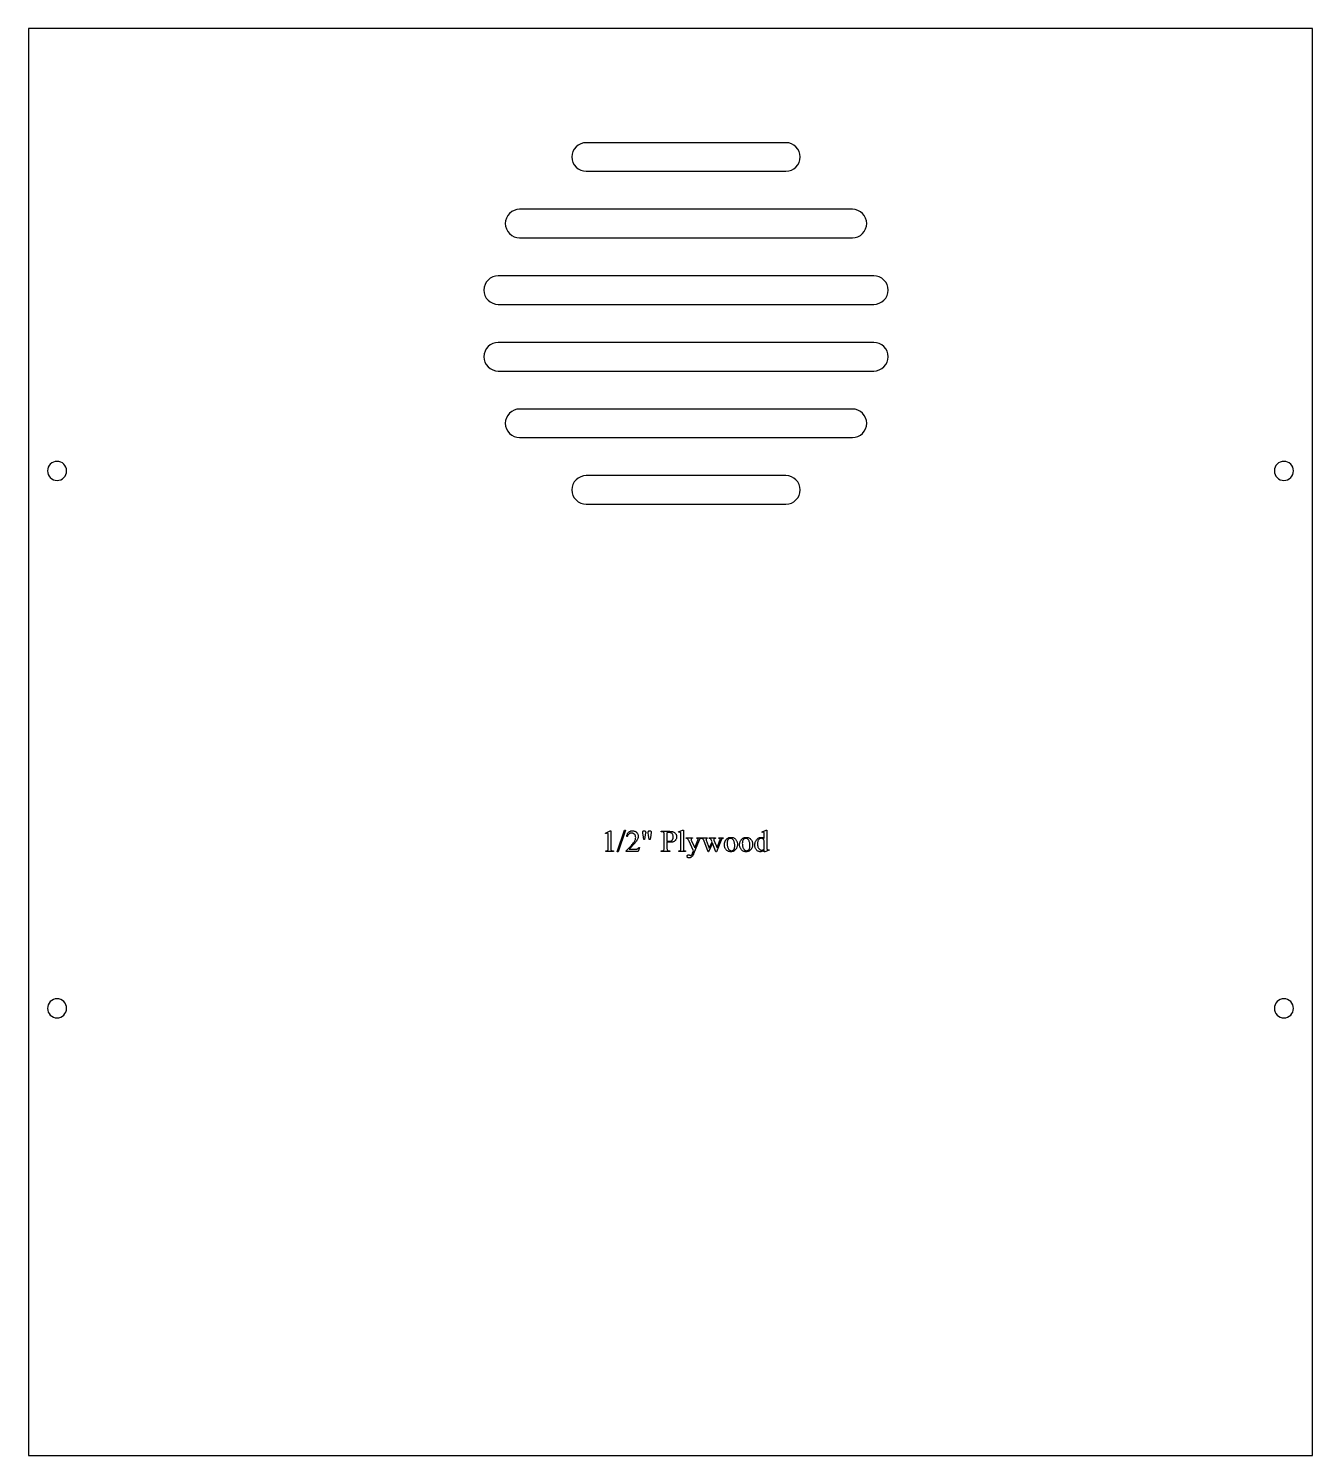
# Model space of a CAD drawing. Extents: x 3 to 160, y -23 to 46.
# Drawn here: x 29.17 to 46.04, y -22.67 to -3.92 of the extents above; entities that cross this region are included whole.
import ezdxf

# ---------------------------------------------------------------- set-up
doc = ezdxf.new("R2010")
doc.units = 0
doc.layers.add('LAYER_1', color=18, linetype='CONTINUOUS')

msp = doc.modelspace()

# ---------------------------------------------------------------- linework, layer by layer
at = {"layer": 'LAYER_1'}
for points in [[(46.041, -3.921), (29.166, -3.921), (29.166, -22.671), (46.041, -22.671)], [(36.748, -14.494), (36.812, -14.463), (36.819, -14.463), (36.819, -14.686), (36.819, -14.704), (36.82, -14.71), (36.82, -14.714), (36.822, -14.717), (36.823, -14.719), (36.825, -14.721), (36.828, -14.722), (36.832, -14.724), (36.837, -14.725), (36.844, -14.725), (36.852, -14.726), (36.852, -14.733), (36.752, -14.733), (36.752, -14.726), (36.761, -14.725), (36.768, -14.725), (36.773, -14.724), (36.777, -14.722), (36.779, -14.721), (36.781, -14.719), (36.783, -14.717), (36.784, -14.715), (36.785, -14.711), (36.786, -14.705), (36.786, -14.697), (36.786, -14.686), (36.786, -14.543), (36.786, -14.52), (36.785, -14.512), (36.784, -14.506), (36.784, -14.503), (36.782, -14.501), (36.781, -14.499), (36.779, -14.497), (36.777, -14.496), (36.775, -14.495), (36.773, -14.494), (36.771, -14.494), (36.767, -14.494), (36.762, -14.496), (36.757, -14.497), (36.751, -14.5)], [(37.013, -14.455), (36.917, -14.738), (36.901, -14.738), (36.997, -14.455)], [(37.195, -14.682), (37.177, -14.733), (37.02, -14.733), (37.02, -14.726), (37.037, -14.71), (37.052, -14.696), (37.066, -14.682), (37.079, -14.669), (37.091, -14.656), (37.101, -14.644), (37.11, -14.633), (37.118, -14.623), (37.124, -14.613), (37.13, -14.603), (37.135, -14.594), (37.139, -14.585), (37.142, -14.576), (37.144, -14.567), (37.145, -14.558), (37.146, -14.55), (37.145, -14.544), (37.145, -14.538), (37.143, -14.532), (37.142, -14.527), (37.14, -14.522), (37.137, -14.517), (37.134, -14.513), (37.13, -14.509), (37.126, -14.505), (37.122, -14.502), (37.118, -14.499), (37.113, -14.497), (37.109, -14.495), (37.104, -14.494), (37.099, -14.493), (37.093, -14.492), (37.089, -14.493), (37.084, -14.493), (37.079, -14.494), (37.075, -14.495), (37.07, -14.497), (37.066, -14.499), (37.062, -14.501), (37.058, -14.504), (37.055, -14.507), (37.051, -14.51), (37.048, -14.514), (37.045, -14.518), (37.042, -14.522), (37.04, -14.527), (37.037, -14.532), (37.035, -14.537), (37.028, -14.537), (37.03, -14.529), (37.031, -14.52), (37.034, -14.513), (37.037, -14.505), (37.04, -14.499), (37.044, -14.493), (37.048, -14.487), (37.053, -14.482), (37.058, -14.477), (37.064, -14.473), (37.07, -14.47), (37.076, -14.467), (37.082, -14.465), (37.089, -14.464), (37.096, -14.463), (37.104, -14.463), (37.112, -14.463), (37.119, -14.464), (37.126, -14.466), (37.133, -14.468), (37.14, -14.471), (37.146, -14.474), (37.152, -14.478), (37.157, -14.483), (37.163, -14.489), (37.167, -14.494), (37.171, -14.5), (37.174, -14.506), (37.176, -14.512), (37.178, -14.519), (37.179, -14.525), (37.179, -14.532), (37.178, -14.542), (37.177, -14.552), (37.174, -14.562), (37.17, -14.572), (37.166, -14.58), (37.161, -14.588), (37.156, -14.597), (37.151, -14.605), (37.145, -14.613), (37.138, -14.622), (37.131, -14.631), (37.123, -14.639), (37.083, -14.682), (37.07, -14.695), (37.062, -14.703), (37.131, -14.703), (37.149, -14.703), (37.156, -14.703), (37.161, -14.702), (37.165, -14.701), (37.169, -14.699), (37.173, -14.698), (37.176, -14.696), (37.179, -14.693), (37.183, -14.69), (37.185, -14.686), (37.188, -14.682)], [(37.253, -14.576), (37.242, -14.518), (37.239, -14.498), (37.238, -14.491), (37.238, -14.486), (37.238, -14.48), (37.239, -14.475), (37.241, -14.471), (37.243, -14.468), (37.246, -14.465), (37.249, -14.463), (37.253, -14.462), (37.257, -14.462), (37.261, -14.462), (37.265, -14.463), (37.268, -14.465), (37.271, -14.468), (37.274, -14.471), (37.275, -14.475), (37.277, -14.479), (37.277, -14.483), (37.277, -14.488), (37.276, -14.496), (37.272, -14.518), (37.261, -14.576)], [(37.324, -14.576), (37.314, -14.519), (37.31, -14.495), (37.309, -14.486), (37.309, -14.48), (37.31, -14.475), (37.312, -14.471), (37.315, -14.468), (37.318, -14.465), (37.321, -14.463), (37.325, -14.462), (37.329, -14.462), (37.333, -14.462), (37.337, -14.463), (37.34, -14.465), (37.343, -14.468), (37.345, -14.471), (37.347, -14.474), (37.348, -14.478), (37.349, -14.483), (37.348, -14.491), (37.348, -14.5), (37.346, -14.509), (37.345, -14.519), (37.334, -14.576)], [(37.557, -14.609), (37.557, -14.686), (37.557, -14.697), (37.559, -14.706), (37.559, -14.71), (37.56, -14.713), (37.561, -14.715), (37.563, -14.717), (37.565, -14.719), (37.567, -14.721), (37.569, -14.722), (37.572, -14.724), (37.575, -14.724), (37.578, -14.725), (37.585, -14.726), (37.595, -14.726), (37.595, -14.733), (37.482, -14.733), (37.482, -14.726), (37.492, -14.726), (37.496, -14.726), (37.5, -14.725), (37.503, -14.724), (37.506, -14.723), (37.509, -14.721), (37.512, -14.72), (37.514, -14.717), (37.516, -14.715), (37.517, -14.713), (37.517, -14.711), (37.519, -14.705), (37.519, -14.696), (37.52, -14.686), (37.52, -14.515), (37.519, -14.504), (37.518, -14.495), (37.518, -14.491), (37.517, -14.488), (37.516, -14.486), (37.514, -14.484), (37.512, -14.482), (37.51, -14.48), (37.508, -14.479), (37.505, -14.477), (37.502, -14.477), (37.499, -14.476), (37.492, -14.475), (37.482, -14.475), (37.482, -14.468), (37.579, -14.468), (37.596, -14.469), (37.611, -14.47), (37.617, -14.471), (37.624, -14.472), (37.63, -14.474), (37.635, -14.475), (37.64, -14.477), (37.645, -14.48), (37.649, -14.482), (37.654, -14.485), (37.658, -14.488), (37.662, -14.492), (37.666, -14.496), (37.669, -14.5), (37.673, -14.505), (37.676, -14.509), (37.678, -14.514), (37.68, -14.519), (37.682, -14.524), (37.683, -14.53), (37.683, -14.535), (37.684, -14.541), (37.683, -14.549), (37.682, -14.557), (37.681, -14.564), (37.678, -14.571), (37.675, -14.577), (37.671, -14.583), (37.667, -14.589), (37.662, -14.594), (37.657, -14.599), (37.65, -14.603), (37.644, -14.606), (37.636, -14.609), (37.628, -14.612), (37.62, -14.613), (37.611, -14.614), (37.602, -14.614), (37.592, -14.614), (37.581, -14.613), (37.569, -14.611)], [(37.557, -14.598), (37.576, -14.601), (37.583, -14.601), (37.589, -14.602), (37.594, -14.601), (37.599, -14.601), (37.604, -14.599), (37.608, -14.598), (37.612, -14.596), (37.617, -14.593), (37.62, -14.59), (37.624, -14.586), (37.628, -14.582), (37.631, -14.578), (37.633, -14.573), (37.635, -14.568), (37.637, -14.563), (37.638, -14.557), (37.639, -14.551), (37.639, -14.545), (37.639, -14.537), (37.637, -14.529), (37.635, -14.521), (37.632, -14.513), (37.628, -14.506), (37.623, -14.5), (37.618, -14.495), (37.612, -14.491), (37.605, -14.488), (37.598, -14.486), (37.591, -14.484), (37.583, -14.484), (37.577, -14.484), (37.571, -14.485), (37.565, -14.486), (37.557, -14.488)], [(37.772, -14.455), (37.772, -14.692), (37.772, -14.7), (37.772, -14.706), (37.773, -14.711), (37.774, -14.715), (37.775, -14.717), (37.777, -14.72), (37.779, -14.721), (37.782, -14.723), (37.785, -14.724), (37.789, -14.725), (37.794, -14.726), (37.8, -14.726), (37.8, -14.733), (37.713, -14.733), (37.713, -14.726), (37.718, -14.726), (37.723, -14.725), (37.727, -14.724), (37.73, -14.723), (37.732, -14.722), (37.734, -14.72), (37.735, -14.718), (37.737, -14.715), (37.738, -14.711), (37.739, -14.706), (37.739, -14.7), (37.739, -14.692), (37.739, -14.53), (37.739, -14.506), (37.738, -14.498), (37.738, -14.493), (37.737, -14.49), (37.736, -14.487), (37.735, -14.485), (37.733, -14.483), (37.732, -14.482), (37.73, -14.481), (37.728, -14.481), (37.726, -14.481), (37.723, -14.481), (37.72, -14.482), (37.713, -14.484), (37.709, -14.477), (37.763, -14.455)], [(37.811, -14.554), (37.894, -14.554), (37.894, -14.561), (37.89, -14.561), (37.886, -14.561), (37.883, -14.562), (37.88, -14.563), (37.877, -14.565), (37.875, -14.567), (37.874, -14.569), (37.873, -14.572), (37.873, -14.575), (37.873, -14.579), (37.874, -14.584), (37.876, -14.589), (37.879, -14.596), (37.923, -14.686), (37.963, -14.587), (37.964, -14.583), (37.965, -14.579), (37.966, -14.575), (37.966, -14.571), (37.966, -14.568), (37.965, -14.566), (37.963, -14.564), (37.96, -14.563), (37.955, -14.562), (37.948, -14.561), (37.948, -14.554), (38.006, -14.554), (38.006, -14.561), (38, -14.562), (37.997, -14.563), (37.995, -14.564), (37.993, -14.566), (37.991, -14.568), (37.987, -14.573), (37.984, -14.578), (37.98, -14.588), (37.907, -14.767), (37.904, -14.773), (37.901, -14.779), (37.898, -14.784), (37.895, -14.789), (37.891, -14.794), (37.888, -14.799), (37.884, -14.802), (37.879, -14.806), (37.875, -14.809), (37.871, -14.812), (37.867, -14.814), (37.863, -14.816), (37.859, -14.817), (37.855, -14.818), (37.851, -14.819), (37.847, -14.819), (37.841, -14.819), (37.836, -14.818), (37.832, -14.815), (37.828, -14.813), (37.824, -14.809), (37.822, -14.805), (37.821, -14.802), (37.82, -14.797), (37.821, -14.793), (37.822, -14.79), (37.823, -14.787), (37.826, -14.784), (37.829, -14.782), (37.832, -14.78), (37.836, -14.78), (37.84, -14.779), (37.844, -14.779), (37.848, -14.78), (37.853, -14.782), (37.858, -14.783), (37.864, -14.786), (37.868, -14.786), (37.871, -14.786), (37.874, -14.785), (37.877, -14.783), (37.88, -14.78), (37.884, -14.777), (37.887, -14.771), (37.891, -14.765), (37.894, -14.757), (37.907, -14.726), (37.843, -14.591), (37.839, -14.584), (37.834, -14.576), (37.829, -14.57), (37.825, -14.567), (37.823, -14.565), (37.82, -14.564), (37.811, -14.561)], [(38.011, -14.554), (38.086, -14.554), (38.086, -14.561), (38.081, -14.562), (38.078, -14.563), (38.075, -14.564), (38.073, -14.565), (38.071, -14.567), (38.07, -14.569), (38.07, -14.571), (38.069, -14.573), (38.07, -14.577), (38.07, -14.58), (38.071, -14.584), (38.073, -14.588), (38.111, -14.691), (38.149, -14.607), (38.139, -14.581), (38.137, -14.575), (38.134, -14.571), (38.131, -14.567), (38.127, -14.565), (38.124, -14.563), (38.121, -14.562), (38.116, -14.562), (38.111, -14.561), (38.111, -14.554), (38.196, -14.554), (38.196, -14.561), (38.19, -14.562), (38.184, -14.563), (38.18, -14.564), (38.176, -14.566), (38.175, -14.568), (38.173, -14.57), (38.173, -14.573), (38.172, -14.576), (38.173, -14.58), (38.174, -14.584), (38.215, -14.687), (38.252, -14.588), (38.254, -14.583), (38.255, -14.579), (38.256, -14.575), (38.256, -14.571), (38.256, -14.569), (38.255, -14.568), (38.254, -14.566), (38.252, -14.565), (38.25, -14.563), (38.247, -14.562), (38.242, -14.562), (38.237, -14.561), (38.237, -14.554), (38.294, -14.554), (38.294, -14.561), (38.29, -14.562), (38.286, -14.564), (38.282, -14.566), (38.279, -14.568), (38.276, -14.571), (38.273, -14.575), (38.271, -14.579), (38.269, -14.584), (38.209, -14.738), (38.201, -14.738), (38.156, -14.624), (38.104, -14.738), (38.097, -14.738), (38.04, -14.588), (38.037, -14.581), (38.034, -14.576), (38.031, -14.572), (38.028, -14.569), (38.025, -14.566), (38.021, -14.564), (38.017, -14.563), (38.011, -14.561)], [(38.398, -14.549), (38.407, -14.549), (38.417, -14.551), (38.426, -14.553), (38.434, -14.556), (38.442, -14.561), (38.449, -14.566), (38.456, -14.572), (38.463, -14.58), (38.468, -14.586), (38.472, -14.593), (38.475, -14.6), (38.478, -14.608), (38.481, -14.616), (38.482, -14.624), (38.483, -14.632), (38.484, -14.64), (38.483, -14.646), (38.483, -14.652), (38.482, -14.658), (38.481, -14.664), (38.479, -14.67), (38.477, -14.677), (38.475, -14.683), (38.472, -14.689), (38.469, -14.695), (38.466, -14.7), (38.462, -14.706), (38.458, -14.71), (38.454, -14.715), (38.45, -14.719), (38.445, -14.723), (38.44, -14.726), (38.435, -14.729), (38.43, -14.731), (38.425, -14.733), (38.419, -14.735), (38.413, -14.737), (38.407, -14.738), (38.401, -14.738), (38.395, -14.738), (38.386, -14.738), (38.376, -14.736), (38.367, -14.734), (38.359, -14.73), (38.351, -14.726), (38.344, -14.72), (38.337, -14.714), (38.331, -14.706), (38.326, -14.699), (38.322, -14.692), (38.319, -14.685), (38.316, -14.677), (38.314, -14.67), (38.312, -14.662), (38.311, -14.654), (38.311, -14.645), (38.311, -14.639), (38.312, -14.633), (38.313, -14.627), (38.314, -14.621), (38.316, -14.615), (38.318, -14.608), (38.32, -14.602), (38.323, -14.596), (38.326, -14.59), (38.33, -14.585), (38.333, -14.58), (38.337, -14.575), (38.341, -14.571), (38.346, -14.567), (38.35, -14.563), (38.355, -14.56), (38.36, -14.558), (38.365, -14.555), (38.371, -14.553), (38.376, -14.552), (38.381, -14.55), (38.387, -14.549), (38.392, -14.549)], [(38.391, -14.561), (38.386, -14.562), (38.381, -14.563), (38.376, -14.565), (38.371, -14.568), (38.368, -14.569), (38.366, -14.571), (38.361, -14.576), (38.357, -14.582), (38.354, -14.589), (38.351, -14.597), (38.349, -14.607), (38.348, -14.617), (38.347, -14.629), (38.348, -14.638), (38.348, -14.648), (38.35, -14.657), (38.351, -14.665), (38.353, -14.673), (38.356, -14.681), (38.359, -14.689), (38.363, -14.696), (38.367, -14.703), (38.371, -14.709), (38.376, -14.713), (38.381, -14.717), (38.386, -14.721), (38.392, -14.723), (38.398, -14.724), (38.404, -14.725), (38.408, -14.724), (38.413, -14.724), (38.417, -14.722), (38.421, -14.721), (38.425, -14.718), (38.428, -14.716), (38.432, -14.713), (38.435, -14.709), (38.438, -14.705), (38.44, -14.7), (38.443, -14.694), (38.444, -14.688), (38.446, -14.681), (38.447, -14.673), (38.447, -14.664), (38.447, -14.655), (38.447, -14.644), (38.446, -14.633), (38.444, -14.622), (38.442, -14.613), (38.439, -14.604), (38.436, -14.595), (38.432, -14.587), (38.427, -14.58), (38.423, -14.576), (38.419, -14.572), (38.415, -14.569), (38.411, -14.566), (38.407, -14.564), (38.402, -14.563), (38.397, -14.562)], [(38.598, -14.549), (38.607, -14.549), (38.617, -14.551), (38.626, -14.553), (38.634, -14.556), (38.642, -14.561), (38.649, -14.566), (38.656, -14.572), (38.663, -14.58), (38.668, -14.586), (38.672, -14.593), (38.675, -14.6), (38.678, -14.608), (38.681, -14.616), (38.682, -14.624), (38.683, -14.632), (38.684, -14.64), (38.683, -14.646), (38.683, -14.652), (38.682, -14.658), (38.681, -14.664), (38.679, -14.67), (38.677, -14.677), (38.675, -14.683), (38.672, -14.689), (38.669, -14.695), (38.666, -14.7), (38.662, -14.706), (38.658, -14.71), (38.654, -14.715), (38.65, -14.719), (38.645, -14.723), (38.64, -14.726), (38.635, -14.729), (38.63, -14.731), (38.625, -14.733), (38.619, -14.735), (38.613, -14.737), (38.607, -14.738), (38.601, -14.738), (38.595, -14.738), (38.586, -14.738), (38.576, -14.736), (38.567, -14.734), (38.559, -14.73), (38.551, -14.726), (38.544, -14.72), (38.537, -14.714), (38.531, -14.706), (38.526, -14.699), (38.522, -14.692), (38.519, -14.685), (38.516, -14.677), (38.514, -14.67), (38.512, -14.662), (38.511, -14.654), (38.511, -14.645), (38.511, -14.639), (38.512, -14.633), (38.513, -14.627), (38.514, -14.621), (38.516, -14.615), (38.518, -14.608), (38.52, -14.602), (38.523, -14.596), (38.526, -14.59), (38.53, -14.585), (38.533, -14.58), (38.537, -14.575), (38.541, -14.571), (38.546, -14.567), (38.55, -14.563), (38.555, -14.56), (38.56, -14.558), (38.565, -14.555), (38.571, -14.553), (38.576, -14.552), (38.581, -14.55), (38.587, -14.549), (38.592, -14.549)], [(38.591, -14.561), (38.586, -14.562), (38.581, -14.563), (38.576, -14.565), (38.571, -14.568), (38.568, -14.569), (38.566, -14.571), (38.561, -14.576), (38.557, -14.582), (38.554, -14.589), (38.551, -14.597), (38.549, -14.607), (38.548, -14.617), (38.547, -14.629), (38.548, -14.638), (38.548, -14.648), (38.549, -14.657), (38.551, -14.665), (38.553, -14.673), (38.556, -14.681), (38.559, -14.689), (38.563, -14.696), (38.567, -14.703), (38.571, -14.709), (38.576, -14.713), (38.581, -14.717), (38.586, -14.721), (38.592, -14.723), (38.598, -14.724), (38.604, -14.725), (38.608, -14.724), (38.613, -14.724), (38.617, -14.722), (38.621, -14.721), (38.625, -14.718), (38.628, -14.716), (38.632, -14.713), (38.635, -14.709), (38.638, -14.705), (38.64, -14.7), (38.642, -14.694), (38.644, -14.688), (38.646, -14.681), (38.647, -14.673), (38.647, -14.664), (38.647, -14.655), (38.647, -14.644), (38.646, -14.633), (38.644, -14.622), (38.642, -14.613), (38.639, -14.604), (38.636, -14.595), (38.632, -14.587), (38.627, -14.58), (38.623, -14.576), (38.619, -14.572), (38.615, -14.569), (38.611, -14.566), (38.606, -14.564), (38.602, -14.563), (38.597, -14.562)], [(38.836, -14.713), (38.83, -14.719), (38.823, -14.725), (38.817, -14.729), (38.811, -14.732), (38.804, -14.735), (38.798, -14.737), (38.791, -14.738), (38.784, -14.738), (38.777, -14.738), (38.77, -14.737), (38.763, -14.735), (38.756, -14.732), (38.75, -14.729), (38.744, -14.725), (38.738, -14.72), (38.733, -14.714), (38.728, -14.708), (38.723, -14.701), (38.719, -14.694), (38.716, -14.686), (38.714, -14.678), (38.712, -14.669), (38.711, -14.66), (38.711, -14.651), (38.711, -14.641), (38.712, -14.632), (38.714, -14.623), (38.717, -14.614), (38.72, -14.605), (38.724, -14.597), (38.729, -14.589), (38.735, -14.58), (38.741, -14.573), (38.748, -14.567), (38.755, -14.561), (38.763, -14.557), (38.771, -14.553), (38.779, -14.551), (38.788, -14.549), (38.797, -14.549), (38.803, -14.549), (38.809, -14.549), (38.814, -14.551), (38.819, -14.552), (38.824, -14.554), (38.828, -14.557), (38.832, -14.56), (38.836, -14.564), (38.836, -14.531), (38.836, -14.506), (38.836, -14.498), (38.835, -14.493), (38.834, -14.49), (38.833, -14.487), (38.832, -14.485), (38.83, -14.483), (38.829, -14.482), (38.827, -14.481), (38.825, -14.481), (38.822, -14.481), (38.82, -14.481), (38.817, -14.482), (38.809, -14.484), (38.806, -14.477), (38.86, -14.455), (38.869, -14.455), (38.869, -14.662), (38.869, -14.687), (38.869, -14.695), (38.87, -14.7), (38.871, -14.704), (38.872, -14.706), (38.873, -14.708), (38.875, -14.71), (38.876, -14.711), (38.878, -14.712), (38.88, -14.713), (38.882, -14.713), (38.885, -14.713), (38.888, -14.712), (38.896, -14.709), (38.898, -14.716), (38.845, -14.738), (38.836, -14.738)], [(38.836, -14.699), (38.836, -14.607), (38.835, -14.6), (38.834, -14.594), (38.832, -14.588), (38.829, -14.583), (38.826, -14.578), (38.823, -14.573), (38.818, -14.569), (38.814, -14.566), (38.809, -14.564), (38.804, -14.562), (38.8, -14.561), (38.795, -14.561), (38.791, -14.561), (38.787, -14.562), (38.783, -14.563), (38.779, -14.565), (38.775, -14.567), (38.771, -14.569), (38.768, -14.572), (38.764, -14.576), (38.76, -14.581), (38.757, -14.587), (38.753, -14.594), (38.751, -14.601), (38.749, -14.609), (38.748, -14.617), (38.747, -14.626), (38.747, -14.635), (38.747, -14.645), (38.748, -14.654), (38.749, -14.662), (38.751, -14.67), (38.753, -14.678), (38.756, -14.684), (38.76, -14.69), (38.764, -14.696), (38.768, -14.701), (38.773, -14.705), (38.777, -14.709), (38.782, -14.712), (38.787, -14.714), (38.792, -14.716), (38.797, -14.717), (38.802, -14.717), (38.806, -14.717), (38.811, -14.716), (38.815, -14.714), (38.819, -14.712), (38.824, -14.71), (38.828, -14.707), (38.832, -14.703)]]:
    msp.add_lwpolyline(points, close=True, dxfattribs=at)
for points in [[(39.307, -5.608, 0.414214), (39.12, -5.421), (36.495, -5.421, 0.414214), (36.307, -5.608, 0.414214), (36.495, -5.796), (39.12, -5.796, 0.414214)], [(40.182, -6.483, 0.414214), (39.995, -6.296), (35.62, -6.296, 0.414214), (35.432, -6.483, 0.414214), (35.62, -6.671), (39.995, -6.671, 0.414214)], [(40.463, -7.358, 0.414214), (40.276, -7.171), (35.338, -7.171, 0.414214), (35.151, -7.358, 0.414214), (35.338, -7.546), (40.276, -7.546, 0.414214)], [(40.463, -8.233, 0.414214), (40.276, -8.046), (35.338, -8.046, 0.414214), (35.151, -8.233, 0.414214), (35.338, -8.421), (40.276, -8.421, 0.414214)], [(40.182, -9.108, 0.414214), (39.995, -8.921), (35.62, -8.921, 0.414214), (35.432, -9.108, 0.414214), (35.62, -9.296), (39.995, -9.296, 0.414214)], [(29.541, -9.608, 0.414214), (29.415, -9.733, 0.414214), (29.541, -9.859, 0.414214), (29.666, -9.733, 0.414214)], [(45.666, -9.608, 0.414214), (45.54, -9.733, 0.414214), (45.666, -9.859, 0.414214), (45.791, -9.733, 0.414214)], [(39.307, -9.983, 0.414214), (39.12, -9.796), (36.495, -9.796, 0.414214), (36.307, -9.983, 0.414214), (36.495, -10.171), (39.12, -10.171, 0.414214)], [(29.541, -16.67, 0.414214), (29.415, -16.796, 0.414214), (29.541, -16.921, 0.414214), (29.666, -16.796, 0.414214)], [(45.666, -16.67, 0.414214), (45.54, -16.796, 0.414214), (45.666, -16.921, 0.414214), (45.791, -16.796, 0.414214)]]:
    msp.add_lwpolyline(points, format="xyb", close=True, dxfattribs=at)

doc.saveas('drawing.dxf')
